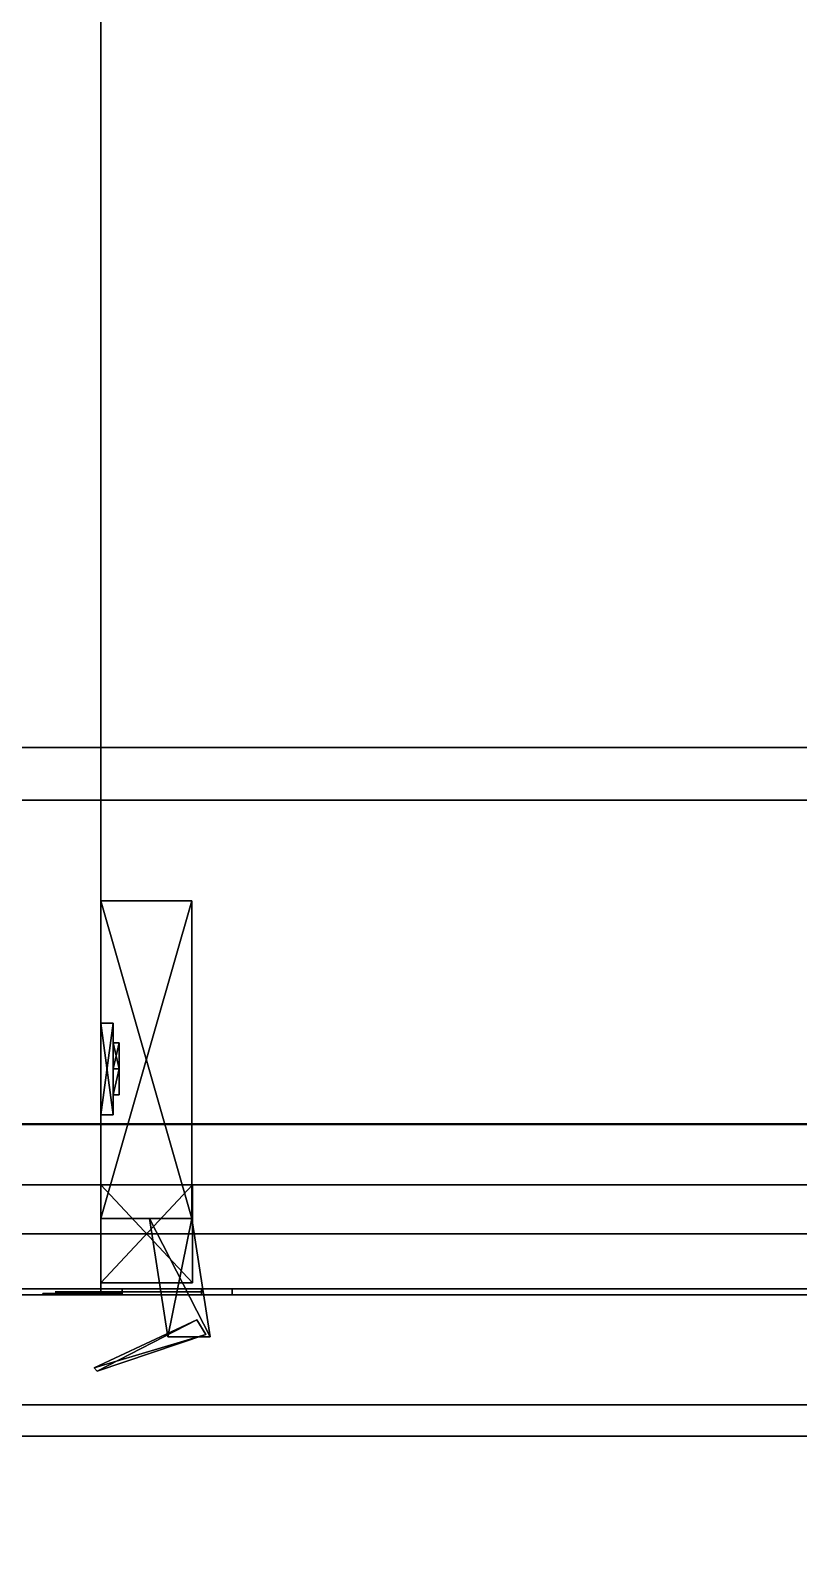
# Model space of a CAD drawing. Extents: x 0 to 5228, y -2725 to 0.
# Drawn here: x 3045 to 3170.7, y -773.6 to -523 of the extents above; entities that cross this region are included whole.
import ezdxf

# ---------------------------------------------------------------- set-up
doc = ezdxf.new("R2010")
doc.units = 0
for name, color, linetype in [('LAYER0', 7, 'CONTINUOUS'), ('LAYER1', 7, 'CONTINUOUS'), ('LAYER303', 7, 'CONTINUOUS'), ('LAYER304', 7, 'CONTINUOUS'), ('LAYER306', 7, 'CONTINUOUS'), ('LAYER316', 28, 'CONTINUOUS'), ('LAYER317', 253, 'CONTINUOUS'), ('LAYER318', 28, 'CONTINUOUS'), ('LAYER319', 253, 'CONTINUOUS'), ('LAYER320', 251, 'CONTINUOUS'), ('LAYER555', 7, 'CONTINUOUS'), ('LAYER574', 7, 'CONTINUOUS'), ('LAYER575', 251, 'CONTINUOUS'), ('LAYER582', 7, 'CONTINUOUS'), ('LAYER585', 253, 'CONTINUOUS'), ('LAYER587', 7, 'CONTINUOUS'), ('LAYER609', 251, 'CONTINUOUS'), ('LAYER610', 7, 'CONTINUOUS'), ('LAYER640', 7, 'CONTINUOUS'), ('LAYER641', 7, 'CONTINUOUS'), ('LAYER753', 251, 'CONTINUOUS'), ('LAYER755', 251, 'CONTINUOUS')]:
    doc.layers.add(name, color=color, linetype=linetype)

msp = doc.modelspace()

# ---------------------------------------------------------------- linework, layer by layer
at = {"layer": 'LAYER0', "invisible_edges": 1}
for points in [[(5227.5, 0), (0, -2725.14), (0, 0), (5227.5, 0)], [(5227.5, -2725.14, 5), (0, 0, 5), (0, -2725.14, 5), (5227.5, -2725.14, 5)], [(0, 0, 5), (5227.5, -2725.14, 5), (5227.5, 0, 5), (0, 0, 5)], [(0, -2725.14), (5227.5, 0), (5227.5, -2725.14), (0, -2725.14)]]:
    msp.add_3dface(points, dxfattribs=at)
at = {"layer": 'LAYER303', "invisible_edges": 1}
for points in [[(3056.5, -150, 2474), (3704.5, -730, 2474), (3704.5, -150, 2474), (3056.5, -150, 2474)], [(3704.5, -730, 2474), (3056.5, -150, 2474), (3056.5, -730, 2474), (3704.5, -730, 2474)], [(3056.5, -150, 2474), (3056.5, -730, 2456), (3056.5, -730, 2474), (3056.5, -150, 2474)], [(3056.5, -730, 2456), (3056.5, -150, 2474), (3056.5, -150, 2456), (3056.5, -730, 2456)], [(3056.5, -730, 2456), (3704.5, -150, 2456), (3704.5, -730, 2456), (3056.5, -730, 2456)], [(3704.5, -150, 2456), (3056.5, -730, 2456), (3056.5, -150, 2456), (3704.5, -150, 2456)], [(3056.5, -730, 2456), (3704.5, -730, 2474), (3056.5, -730, 2474), (3056.5, -730, 2456)], [(3704.5, -730, 2474), (3056.5, -730, 2456), (3704.5, -730, 2456), (3704.5, -730, 2474)]]:
    msp.add_3dface(points, dxfattribs=at)
at = {"layer": 'LAYER304', "invisible_edges": 1}
for points in [[(3704.5, -150, 1994), (3056.5, -730, 1994), (3056.5, -150, 1994), (3704.5, -150, 1994)], [(3056.5, -730, 1994), (3704.5, -150, 1994), (3704.5, -730, 1994), (3056.5, -730, 1994)], [(3056.5, -150, 2012), (3056.5, -730, 1994), (3056.5, -730, 2012), (3056.5, -150, 2012)], [(3056.5, -730, 1994), (3056.5, -150, 2012), (3056.5, -150, 1994), (3056.5, -730, 1994)], [(3704.5, -730, 2012), (3056.5, -150, 2012), (3056.5, -730, 2012), (3704.5, -730, 2012)], [(3056.5, -150, 2012), (3704.5, -730, 2012), (3704.5, -150, 2012), (3056.5, -150, 2012)], [(3704.5, -730, 2012), (3056.5, -730, 1994), (3704.5, -730, 1994), (3704.5, -730, 2012)], [(3056.5, -730, 1994), (3704.5, -730, 2012), (3056.5, -730, 2012), (3056.5, -730, 1994)]]:
    msp.add_3dface(points, dxfattribs=at)
at = {"layer": 'LAYER306', "invisible_edges": 1}
for points in [[(3038.5, -150, 1993), (3056.5, -730, 1993), (3038.5, -730, 1993), (3038.5, -150, 1993)], [(3056.5, -730, 1993), (3038.5, -150, 1993), (3056.5, -150, 1993), (3056.5, -730, 1993)], [(3056.5, -150, 2475), (3038.5, -730, 2475), (3056.5, -730, 2475), (3056.5, -150, 2475)], [(3038.5, -730, 2475), (3056.5, -150, 2475), (3038.5, -150, 2475), (3038.5, -730, 2475)], [(3056.5, -150, 2475), (3056.5, -730, 1993), (3056.5, -150, 1993), (3056.5, -150, 2475)], [(3056.5, -730, 1993), (3056.5, -150, 2475), (3056.5, -730, 2475), (3056.5, -730, 1993)], [(3038.5, -730, 2475), (3056.5, -730, 1993), (3056.5, -730, 2475), (3038.5, -730, 2475)], [(3056.5, -730, 1993), (3038.5, -730, 2475), (3038.5, -730, 1993), (3056.5, -730, 1993)]]:
    msp.add_3dface(points, dxfattribs=at)
at = {"layer": 'LAYER316'}
for points in [[(3078, -729, 2075), (3060, -729, 2075), (3060, -729, 2075), (3078, -729, 2075)], [(3078, -729, 2117), (3060, -729, 2117), (3060, -729, 2117), (3078, -729, 2117)], [(3073, -729, 2087), (3073, -730, 2087), (3060, -730, 2087), (3060, -729, 2087)], [(3060, -729, 2087), (3060, -730, 2087), (3060, -730, 2075), (3060, -729, 2075)], [(3060, -729, 2075), (3060, -730, 2075), (3078, -730, 2075), (3078, -729, 2075)], [(3073, -729, 2105), (3073, -730, 2105), (3060, -730, 2105), (3060, -729, 2105)], [(3060, -729, 2105), (3060, -730, 2105), (3060, -730, 2117), (3060, -729, 2117)], [(3060, -729, 2117), (3060, -730, 2117), (3078, -730, 2117), (3078, -729, 2117)], [(3073, -729, 2087), (3073, -730, 2087), (3073, -730, 2105), (3073, -729, 2105)], [(3078, -729, 2117), (3078, -730, 2117), (3078, -729, 2117)], [(3078, -730, 2075), (3078, -730, 2117), (3078, -729, 2117), (3078, -729, 2075)], [(3060, -730, 2087), (3060, -730, 2075), (3060, -730, 2087)], [(3060, -730, 2105), (3060, -730, 2117), (3060, -730, 2105)], [(3078, -730, 2075), (3060, -730, 2075), (3060, -730, 2117), (3078, -730, 2117)], [(3073, -730, 2087), (3073, -730, 2105), (3073, -730, 2087)]]:
    msp.add_3dface(points, dxfattribs=at)
for points, invisible_edges in [([(3078, -729, 2075), (3073, -729, 2087), (3060, -729, 2087), (3060, -729, 2075)], 1), ([(3078, -729, 2117), (3073, -729, 2105), (3060, -729, 2105), (3060, -729, 2117)], 1), ([(3078, -729, 2117), (3078, -729, 2075), (3073, -729, 2087), (3073, -729, 2105)], 10), ([(3047.99, -729.75, 2091.025), (3047, -729.75, 2096), (3049, -729.75, 2096), (3049, -729.75, 2090.5)], 10), ([(3047, -729.75, 2096), (3047.99, -729.75, 2100.975), (3049, -729.75, 2101.5), (3049, -729.75, 2096)], 10), ([(3050.808, -729.75, 2086.808), (3047.99, -729.75, 2091.025), (3049, -729.75, 2090.5), (3052.5, -729.75, 2090.5)], 10), ([(3047.99, -729.75, 2100.975), (3050.808, -729.75, 2105.192), (3052.5, -729.75, 2101.5), (3049, -729.75, 2101.5)], 10), ([(3049, -729.5, 2101.5), (3049, -729.5, 2090.5), (3056, -729.5, 2090.5), (3055.791, -729.5, 2101.317)], 4), ([(3055.025, -729.75, 2083.99), (3050.808, -729.75, 2086.808), (3052.5, -729.75, 2090.5), (3056, -729.75, 2090.5)], 10), ([(3050.808, -729.75, 2105.192), (3055.025, -729.75, 2108.01), (3056, -729.75, 2101.5), (3052.5, -729.75, 2101.5)], 10), ([(3060, -729.75, 2083), (3055.025, -729.75, 2083.99), (3056, -729.75, 2090.5), (3060, -729.75, 2087)], 2), ([(3055.025, -729.75, 2108.01), (3060, -729.75, 2109), (3060, -729.75, 2105), (3056, -729.75, 2101.5)], 8), ([(3055.791, -729.5, 2101.317), (3056, -729.5, 2090.5), (3060, -729.5, 2087), (3060, -729.5, 2105)], 5), ([(3060, -729.5, 2105), (3060, -729.5, 2087), (3073, -729.5, 2087), (3073, -729.5, 2105)], 1)]:
    msp.add_3dface(points, dxfattribs=dict(at, invisible_edges=invisible_edges))
at = {"layer": 'LAYER317'}
for points in [[(3056.5, -665.5, 2089.217), (3071.421, -717.5, 2089.217), (3056.5, -717.5, 2089.217), (3056.5, -665.5, 2089.217)], [(3071.421, -665.5, 2089.217), (3071.421, -717.5, 2089.217), (3056.5, -665.5, 2089.217), (3071.421, -665.5, 2089.217)], [(3056.5, -665.5, 2102.783), (3071.421, -665.5, 2089.217), (3056.5, -665.5, 2089.217), (3056.5, -665.5, 2102.783)], [(3071.421, -665.5, 2102.783), (3071.421, -665.5, 2089.217), (3056.5, -665.5, 2102.783), (3071.421, -665.5, 2102.783)], [(3056.5, -717.5, 2102.783), (3071.421, -665.5, 2102.783), (3056.5, -665.5, 2102.783), (3056.5, -717.5, 2102.783)], [(3071.421, -717.5, 2102.783), (3071.421, -665.5, 2102.783), (3056.5, -717.5, 2102.783), (3071.421, -717.5, 2102.783)], [(3071.421, -665.5, 2089.217), (3071.421, -717.5, 2102.783), (3071.421, -717.5, 2089.217), (3071.421, -665.5, 2089.217)], [(3071.421, -665.5, 2102.783), (3071.421, -717.5, 2102.783), (3071.421, -665.5, 2089.217), (3071.421, -665.5, 2102.783)], [(3056.5, -685.5, 2122), (3056.5, -700.5, 2122), (3058.49, -700.5, 2122), (3056.5, -685.5, 2122)], [(3058.49, -685.5, 2122), (3056.5, -685.5, 2122), (3058.49, -700.5, 2122), (3058.49, -685.5, 2122)], [(3056.5, -685.5, 2070), (3056.5, -685.5, 2122), (3058.49, -685.5, 2122), (3056.5, -685.5, 2070)], [(3058.49, -685.5, 2070), (3056.5, -685.5, 2070), (3058.49, -685.5, 2122), (3058.49, -685.5, 2070)], [(3056.5, -700.5, 2070), (3056.5, -685.5, 2070), (3058.49, -685.5, 2070), (3056.5, -700.5, 2070)], [(3058.49, -700.5, 2070), (3056.5, -700.5, 2070), (3058.49, -685.5, 2070), (3058.49, -700.5, 2070)], [(3058.49, -685.5, 2122), (3058.49, -700.5, 2122), (3058.49, -700.5, 2070), (3058.49, -685.5, 2122)], [(3058.49, -685.5, 2070), (3058.49, -685.5, 2122), (3058.49, -700.5, 2070), (3058.49, -685.5, 2070)], [(3058.49, -693, 2109.291), (3059.484, -688.7573, 2114.087), (3059.484, -693, 2109.291), (3058.49, -693, 2109.291)], [(3058.49, -688.7573, 2114.087), (3059.484, -688.7573, 2114.087), (3058.49, -693, 2109.291), (3058.49, -688.7573, 2114.087)], [(3058.49, -688.7573, 2114.087), (3059.484, -693, 2118.883), (3059.484, -688.7573, 2114.087), (3058.49, -688.7573, 2114.087)], [(3058.49, -693, 2118.883), (3059.484, -693, 2118.883), (3058.49, -688.7573, 2114.087), (3058.49, -693, 2118.883)], [(3058.49, -693, 2109.291), (3058.49, -688.7573, 2114.087), (3058.49, -693, 2118.883), (3058.49, -693, 2109.291)], [(3058.49, -693, 2073.117), (3059.484, -688.7573, 2077.913), (3059.484, -693, 2073.117), (3058.49, -693, 2073.117)], [(3058.49, -688.7573, 2077.913), (3059.484, -688.7573, 2077.913), (3058.49, -693, 2073.117), (3058.49, -688.7573, 2077.913)], [(3058.49, -688.7573, 2077.913), (3059.484, -693, 2082.709), (3059.484, -688.7573, 2077.913), (3058.49, -688.7573, 2077.913)], [(3058.49, -693, 2082.709), (3059.484, -693, 2082.709), (3058.49, -688.7573, 2077.913), (3058.49, -693, 2082.709)], [(3058.49, -693, 2073.117), (3058.49, -688.7573, 2077.913), (3058.49, -693, 2082.709), (3058.49, -693, 2073.117)], [(3059.484, -697.2427, 2114.087), (3059.484, -688.7573, 2114.087), (3059.484, -693, 2118.883), (3059.484, -697.2427, 2114.087)], [(3059.484, -693, 2109.291), (3059.484, -688.7573, 2114.087), (3059.484, -697.2427, 2114.087), (3059.484, -693, 2109.291)], [(3059.484, -697.2427, 2077.913), (3059.484, -688.7573, 2077.913), (3059.484, -693, 2082.709), (3059.484, -697.2427, 2077.913)], [(3059.484, -693, 2073.117), (3059.484, -688.7573, 2077.913), (3059.484, -697.2427, 2077.913), (3059.484, -693, 2073.117)], [(3058.49, -697.2427, 2114.087), (3059.484, -693, 2109.291), (3059.484, -697.2427, 2114.087), (3058.49, -697.2427, 2114.087)], [(3058.49, -693, 2109.291), (3059.484, -693, 2109.291), (3058.49, -697.2427, 2114.087), (3058.49, -693, 2109.291)], [(3058.49, -697.2427, 2114.087), (3058.49, -693, 2109.291), (3058.49, -693, 2118.883), (3058.49, -697.2427, 2114.087)], [(3058.49, -697.2427, 2114.087), (3059.484, -693, 2118.883), (3058.49, -693, 2118.883), (3058.49, -697.2427, 2114.087)], [(3059.484, -697.2427, 2114.087), (3059.484, -693, 2118.883), (3058.49, -697.2427, 2114.087), (3059.484, -697.2427, 2114.087)], [(3058.49, -697.2427, 2077.913), (3059.484, -693, 2073.117), (3059.484, -697.2427, 2077.913), (3058.49, -697.2427, 2077.913)], [(3058.49, -693, 2073.117), (3059.484, -693, 2073.117), (3058.49, -697.2427, 2077.913), (3058.49, -693, 2073.117)], [(3058.49, -697.2427, 2077.913), (3058.49, -693, 2073.117), (3058.49, -693, 2082.709), (3058.49, -697.2427, 2077.913)], [(3058.49, -697.2427, 2077.913), (3059.484, -693, 2082.709), (3058.49, -693, 2082.709), (3058.49, -697.2427, 2077.913)], [(3059.484, -697.2427, 2077.913), (3059.484, -693, 2082.709), (3058.49, -697.2427, 2077.913), (3059.484, -697.2427, 2077.913)], [(3058.49, -700.5, 2122), (3056.5, -700.5, 2122), (3056.5, -700.5, 2070), (3058.49, -700.5, 2122)], [(3058.49, -700.5, 2070), (3058.49, -700.5, 2122), (3056.5, -700.5, 2070), (3058.49, -700.5, 2070)], [(3064.458, -717.5, 2089.217), (3074.406, -736.8652, 2089.217), (3067.442, -736.8652, 2089.217), (3064.458, -717.5, 2089.217)], [(3071.421, -717.5, 2089.217), (3074.406, -736.8652, 2089.217), (3064.458, -717.5, 2089.217), (3071.421, -717.5, 2089.217)], [(3067.442, -736.8652, 2102.783), (3071.421, -717.5, 2102.783), (3064.458, -717.5, 2102.783), (3067.442, -736.8652, 2102.783)], [(3074.406, -736.8652, 2102.783), (3071.421, -717.5, 2102.783), (3067.442, -736.8652, 2102.783), (3074.406, -736.8652, 2102.783)], [(3071.421, -717.5, 2089.217), (3074.406, -736.8652, 2102.783), (3074.406, -736.8652, 2089.217), (3071.421, -717.5, 2089.217)], [(3071.421, -717.5, 2102.783), (3074.406, -736.8652, 2102.783), (3071.421, -717.5, 2089.217), (3071.421, -717.5, 2102.783)], [(3072.192, -734.0752, 2090.348), (3055.909, -742.5, 2090.348), (3055.418, -741.9229, 2090.348), (3072.192, -734.0752, 2090.348)], [(3055.418, -741.9229, 2101.652), (3073.682, -736.4556, 2101.652), (3072.192, -734.0752, 2101.652), (3055.418, -741.9229, 2101.652)], [(3073.682, -736.4556, 2090.348), (3055.909, -742.5, 2090.348), (3072.192, -734.0752, 2090.348), (3073.682, -736.4556, 2090.348)], [(3055.909, -742.5, 2101.652), (3073.682, -736.4556, 2101.652), (3055.418, -741.9229, 2101.652), (3055.909, -742.5, 2101.652)], [(3073.682, -736.4556, 2090.348), (3055.909, -742.5, 2101.652), (3055.909, -742.5, 2090.348), (3073.682, -736.4556, 2090.348)], [(3073.682, -736.4556, 2101.652), (3055.909, -742.5, 2101.652), (3073.682, -736.4556, 2090.348), (3073.682, -736.4556, 2101.652)]]:
    msp.add_3dface(points, dxfattribs=at)
at = {"layer": 'LAYER318'}
for points in [[(3078, -729, 2351), (3060, -729, 2351), (3060, -729, 2351), (3078, -729, 2351)], [(3078, -729, 2393), (3060, -729, 2393), (3060, -729, 2393), (3078, -729, 2393)], [(3073, -729, 2363), (3073, -730, 2363), (3060, -730, 2363), (3060, -729, 2363)], [(3060, -729, 2363), (3060, -730, 2363), (3060, -730, 2351), (3060, -729, 2351)], [(3060, -729, 2351), (3060, -730, 2351), (3078, -730, 2351), (3078, -729, 2351)], [(3073, -729, 2381), (3073, -730, 2381), (3060, -730, 2381), (3060, -729, 2381)], [(3060, -729, 2381), (3060, -730, 2381), (3060, -730, 2393), (3060, -729, 2393)], [(3060, -729, 2393), (3060, -730, 2393), (3078, -730, 2393), (3078, -729, 2393)], [(3073, -729, 2363), (3073, -730, 2363), (3073, -730, 2381), (3073, -729, 2381)], [(3078, -729, 2393), (3078, -730, 2393), (3078, -729, 2393)], [(3078, -730, 2351), (3078, -730, 2393), (3078, -729, 2393), (3078, -729, 2351)], [(3060, -730, 2363), (3060, -730, 2351), (3060, -730, 2363)], [(3060, -730, 2381), (3060, -730, 2393), (3060, -730, 2381)], [(3078, -730, 2351), (3060, -730, 2351), (3060, -730, 2393), (3078, -730, 2393)], [(3073, -730, 2363), (3073, -730, 2381), (3073, -730, 2363)]]:
    msp.add_3dface(points, dxfattribs=at)
for points, invisible_edges in [([(3078, -729, 2351), (3073, -729, 2363), (3060, -729, 2363), (3060, -729, 2351)], 1), ([(3078, -729, 2393), (3073, -729, 2381), (3060, -729, 2381), (3060, -729, 2393)], 1), ([(3078, -729, 2393), (3078, -729, 2351), (3073, -729, 2363), (3073, -729, 2381)], 10), ([(3047.99, -729.75, 2367.025), (3047, -729.75, 2372), (3049, -729.75, 2372), (3049, -729.75, 2366.5)], 10), ([(3047, -729.75, 2372), (3047.99, -729.75, 2376.975), (3049, -729.75, 2377.5), (3049, -729.75, 2372)], 10), ([(3050.808, -729.75, 2362.808), (3047.99, -729.75, 2367.025), (3049, -729.75, 2366.5), (3052.5, -729.75, 2366.5)], 10), ([(3047.99, -729.75, 2376.975), (3050.808, -729.75, 2381.192), (3052.5, -729.75, 2377.5), (3049, -729.75, 2377.5)], 10), ([(3049, -729.5, 2377.5), (3049, -729.5, 2366.5), (3056, -729.5, 2366.5), (3055.791, -729.5, 2377.317)], 4), ([(3055.025, -729.75, 2359.99), (3050.808, -729.75, 2362.808), (3052.5, -729.75, 2366.5), (3056, -729.75, 2366.5)], 10), ([(3050.808, -729.75, 2381.192), (3055.025, -729.75, 2384.01), (3056, -729.75, 2377.5), (3052.5, -729.75, 2377.5)], 10), ([(3060, -729.75, 2359), (3055.025, -729.75, 2359.99), (3056, -729.75, 2366.5), (3060, -729.75, 2363)], 2), ([(3055.025, -729.75, 2384.01), (3060, -729.75, 2385), (3060, -729.75, 2381), (3056, -729.75, 2377.5)], 8), ([(3055.791, -729.5, 2377.317), (3056, -729.5, 2366.5), (3060, -729.5, 2363), (3060, -729.5, 2381)], 5), ([(3060, -729.5, 2381), (3060, -729.5, 2363), (3073, -729.5, 2363), (3073, -729.5, 2381)], 1)]:
    msp.add_3dface(points, dxfattribs=dict(at, invisible_edges=invisible_edges))
at = {"layer": 'LAYER319'}
for points in [[(3056.5, -665.5, 2365.217), (3071.421, -717.5, 2365.217), (3056.5, -717.5, 2365.217), (3056.5, -665.5, 2365.217)], [(3071.421, -665.5, 2365.217), (3071.421, -717.5, 2365.217), (3056.5, -665.5, 2365.217), (3071.421, -665.5, 2365.217)], [(3056.5, -665.5, 2378.783), (3071.421, -665.5, 2365.217), (3056.5, -665.5, 2365.217), (3056.5, -665.5, 2378.783)], [(3071.421, -665.5, 2378.783), (3071.421, -665.5, 2365.217), (3056.5, -665.5, 2378.783), (3071.421, -665.5, 2378.783)], [(3056.5, -717.5, 2378.783), (3071.421, -665.5, 2378.783), (3056.5, -665.5, 2378.783), (3056.5, -717.5, 2378.783)], [(3071.421, -717.5, 2378.783), (3071.421, -665.5, 2378.783), (3056.5, -717.5, 2378.783), (3071.421, -717.5, 2378.783)], [(3071.421, -665.5, 2365.217), (3071.421, -717.5, 2378.783), (3071.421, -717.5, 2365.217), (3071.421, -665.5, 2365.217)], [(3071.421, -665.5, 2378.783), (3071.421, -717.5, 2378.783), (3071.421, -665.5, 2365.217), (3071.421, -665.5, 2378.783)], [(3056.5, -685.5, 2398), (3056.5, -700.5, 2398), (3058.49, -700.5, 2398), (3056.5, -685.5, 2398)], [(3058.49, -685.5, 2398), (3056.5, -685.5, 2398), (3058.49, -700.5, 2398), (3058.49, -685.5, 2398)], [(3056.5, -685.5, 2346), (3056.5, -685.5, 2398), (3058.49, -685.5, 2398), (3056.5, -685.5, 2346)], [(3058.49, -685.5, 2346), (3056.5, -685.5, 2346), (3058.49, -685.5, 2398), (3058.49, -685.5, 2346)], [(3056.5, -700.5, 2346), (3056.5, -685.5, 2346), (3058.49, -685.5, 2346), (3056.5, -700.5, 2346)], [(3058.49, -700.5, 2346), (3056.5, -700.5, 2346), (3058.49, -685.5, 2346), (3058.49, -700.5, 2346)], [(3058.49, -685.5, 2398), (3058.49, -700.5, 2398), (3058.49, -700.5, 2346), (3058.49, -685.5, 2398)], [(3058.49, -685.5, 2346), (3058.49, -685.5, 2398), (3058.49, -700.5, 2346), (3058.49, -685.5, 2346)], [(3058.49, -693, 2385.291), (3059.484, -688.7573, 2390.087), (3059.484, -693, 2385.291), (3058.49, -693, 2385.291)], [(3058.49, -688.7573, 2390.087), (3059.484, -688.7573, 2390.087), (3058.49, -693, 2385.291), (3058.49, -688.7573, 2390.087)], [(3058.49, -688.7573, 2390.087), (3059.484, -693, 2394.883), (3059.484, -688.7573, 2390.087), (3058.49, -688.7573, 2390.087)], [(3058.49, -693, 2394.883), (3059.484, -693, 2394.883), (3058.49, -688.7573, 2390.087), (3058.49, -693, 2394.883)], [(3058.49, -693, 2385.291), (3058.49, -688.7573, 2390.087), (3058.49, -693, 2394.883), (3058.49, -693, 2385.291)], [(3058.49, -693, 2349.117), (3059.484, -688.7573, 2353.913), (3059.484, -693, 2349.117), (3058.49, -693, 2349.117)], [(3058.49, -688.7573, 2353.913), (3059.484, -688.7573, 2353.913), (3058.49, -693, 2349.117), (3058.49, -688.7573, 2353.913)], [(3058.49, -688.7573, 2353.913), (3059.484, -693, 2358.709), (3059.484, -688.7573, 2353.913), (3058.49, -688.7573, 2353.913)], [(3058.49, -693, 2358.709), (3059.484, -693, 2358.709), (3058.49, -688.7573, 2353.913), (3058.49, -693, 2358.709)], [(3058.49, -693, 2349.117), (3058.49, -688.7573, 2353.913), (3058.49, -693, 2358.709), (3058.49, -693, 2349.117)], [(3059.484, -697.2427, 2390.087), (3059.484, -688.7573, 2390.087), (3059.484, -693, 2394.883), (3059.484, -697.2427, 2390.087)], [(3059.484, -693, 2385.291), (3059.484, -688.7573, 2390.087), (3059.484, -697.2427, 2390.087), (3059.484, -693, 2385.291)], [(3059.484, -697.2427, 2353.913), (3059.484, -688.7573, 2353.913), (3059.484, -693, 2358.709), (3059.484, -697.2427, 2353.913)], [(3059.484, -693, 2349.117), (3059.484, -688.7573, 2353.913), (3059.484, -697.2427, 2353.913), (3059.484, -693, 2349.117)], [(3058.49, -697.2427, 2390.087), (3059.484, -693, 2385.291), (3059.484, -697.2427, 2390.087), (3058.49, -697.2427, 2390.087)], [(3058.49, -693, 2385.291), (3059.484, -693, 2385.291), (3058.49, -697.2427, 2390.087), (3058.49, -693, 2385.291)], [(3058.49, -697.2427, 2390.087), (3058.49, -693, 2385.291), (3058.49, -693, 2394.883), (3058.49, -697.2427, 2390.087)], [(3058.49, -697.2427, 2390.087), (3059.484, -693, 2394.883), (3058.49, -693, 2394.883), (3058.49, -697.2427, 2390.087)], [(3059.484, -697.2427, 2390.087), (3059.484, -693, 2394.883), (3058.49, -697.2427, 2390.087), (3059.484, -697.2427, 2390.087)], [(3058.49, -697.2427, 2353.913), (3059.484, -693, 2349.117), (3059.484, -697.2427, 2353.913), (3058.49, -697.2427, 2353.913)], [(3058.49, -693, 2349.117), (3059.484, -693, 2349.117), (3058.49, -697.2427, 2353.913), (3058.49, -693, 2349.117)], [(3058.49, -697.2427, 2353.913), (3058.49, -693, 2349.117), (3058.49, -693, 2358.709), (3058.49, -697.2427, 2353.913)], [(3058.49, -697.2427, 2353.913), (3059.484, -693, 2358.709), (3058.49, -693, 2358.709), (3058.49, -697.2427, 2353.913)], [(3059.484, -697.2427, 2353.913), (3059.484, -693, 2358.709), (3058.49, -697.2427, 2353.913), (3059.484, -697.2427, 2353.913)], [(3058.49, -700.5, 2398), (3056.5, -700.5, 2398), (3056.5, -700.5, 2346), (3058.49, -700.5, 2398)], [(3058.49, -700.5, 2346), (3058.49, -700.5, 2398), (3056.5, -700.5, 2346), (3058.49, -700.5, 2346)], [(3064.458, -717.5, 2365.217), (3074.406, -736.8652, 2365.217), (3067.442, -736.8652, 2365.217), (3064.458, -717.5, 2365.217)], [(3071.421, -717.5, 2365.217), (3074.406, -736.8652, 2365.217), (3064.458, -717.5, 2365.217), (3071.421, -717.5, 2365.217)], [(3067.442, -736.8652, 2378.783), (3071.421, -717.5, 2378.783), (3064.458, -717.5, 2378.783), (3067.442, -736.8652, 2378.783)], [(3074.406, -736.8652, 2378.783), (3071.421, -717.5, 2378.783), (3067.442, -736.8652, 2378.783), (3074.406, -736.8652, 2378.783)], [(3071.421, -717.5, 2365.217), (3074.406, -736.8652, 2378.783), (3074.406, -736.8652, 2365.217), (3071.421, -717.5, 2365.217)], [(3071.421, -717.5, 2378.783), (3074.406, -736.8652, 2378.783), (3071.421, -717.5, 2365.217), (3071.421, -717.5, 2378.783)], [(3072.192, -734.0752, 2366.348), (3055.909, -742.5, 2366.348), (3055.418, -741.9229, 2366.348), (3072.192, -734.0752, 2366.348)], [(3055.418, -741.9229, 2377.652), (3073.682, -736.4556, 2377.652), (3072.192, -734.0752, 2377.652), (3055.418, -741.9229, 2377.652)], [(3073.682, -736.4556, 2366.348), (3055.909, -742.5, 2366.348), (3072.192, -734.0752, 2366.348), (3073.682, -736.4556, 2366.348)], [(3055.909, -742.5, 2377.652), (3073.682, -736.4556, 2377.652), (3055.418, -741.9229, 2377.652), (3055.909, -742.5, 2377.652)], [(3073.682, -736.4556, 2366.348), (3055.909, -742.5, 2377.652), (3055.909, -742.5, 2366.348), (3073.682, -736.4556, 2366.348)], [(3073.682, -736.4556, 2377.652), (3055.909, -742.5, 2377.652), (3073.682, -736.4556, 2366.348), (3073.682, -736.4556, 2377.652)]]:
    msp.add_3dface(points, dxfattribs=at)
at = {"layer": 'LAYER320', "invisible_edges": 1}
for points in [[(3379, -730, 1968), (3040.5, -730, 2472), (3379, -730, 2472), (3379, -730, 1968)], [(3040.5, -730, 2472), (3379, -730, 1968), (3040.5, -730, 1968), (3040.5, -730, 2472)], [(3379, -730, 1968), (3040.5, -748, 1968), (3040.5, -730, 1968), (3379, -730, 1968)], [(3040.5, -748, 1968), (3379, -730, 1968), (3379, -748, 1968), (3040.5, -748, 1968)], [(3379, -748, 2472), (3040.5, -730, 2472), (3040.5, -748, 2472), (3379, -748, 2472)], [(3040.5, -730, 2472), (3379, -748, 2472), (3379, -730, 2472), (3040.5, -730, 2472)], [(3040.5, -748, 1968), (3379, -748, 2472), (3040.5, -748, 2472), (3040.5, -748, 1968)], [(3379, -748, 2472), (3040.5, -748, 1968), (3379, -748, 1968), (3379, -748, 2472)]]:
    msp.add_3dface(points, dxfattribs=at)
at = {"layer": 'LAYER555', "invisible_edges": 1}
for points in [[(2689.5, -174.6001, 538.5), (3353.5, -730, 538.5), (3353.5, -174.6001, 538.5), (2689.5, -174.6001, 538.5)], [(3353.5, -730, 538.5), (2689.5, -174.6001, 538.5), (2689.5, -730, 538.5), (3353.5, -730, 538.5)], [(2689.5, -730, 520.5), (3353.5, -174.6001, 520.5), (3353.5, -730, 520.5), (2689.5, -730, 520.5)], [(3353.5, -174.6001, 520.5), (2689.5, -730, 520.5), (2689.5, -174.6001, 520.5), (3353.5, -174.6001, 520.5)], [(2689.5, -730, 520.5), (3353.5, -730, 538.5), (2689.5, -730, 538.5), (2689.5, -730, 520.5)], [(3353.5, -730, 538.5), (2689.5, -730, 520.5), (3353.5, -730, 520.5), (3353.5, -730, 538.5)]]:
    msp.add_3dface(points, dxfattribs=at)
at = {"layer": 'LAYER574', "invisible_edges": 1}
for points in [[(3353.5, -150, 156), (2689.5, -730, 156), (2689.5, -150, 156), (3353.5, -150, 156)], [(2689.5, -730, 156), (3353.5, -150, 156), (3353.5, -730, 156), (2689.5, -730, 156)], [(3353.5, -730, 174), (2689.5, -150, 174), (2689.5, -730, 174), (3353.5, -730, 174)], [(2689.5, -150, 174), (3353.5, -730, 174), (3353.5, -150, 174), (2689.5, -150, 174)], [(3353.5, -730, 174), (2689.5, -730, 156), (3353.5, -730, 156), (3353.5, -730, 174)], [(2689.5, -730, 156), (3353.5, -730, 174), (2689.5, -730, 174), (2689.5, -730, 156)]]:
    msp.add_3dface(points, dxfattribs=at)
at = {"layer": 'LAYER575', "invisible_edges": 1}
for points in [[(2673.5, -730, 882), (3369.5, -730, 530), (2673.5, -730, 530), (2673.5, -730, 882)], [(3369.5, -730, 530), (2673.5, -730, 882), (3369.5, -730, 882), (3369.5, -730, 530)], [(2673.5, -748, 530), (3369.5, -730, 530), (3369.5, -748, 530), (2673.5, -748, 530)], [(3369.5, -730, 530), (2673.5, -748, 530), (2673.5, -730, 530), (3369.5, -730, 530)], [(2673.5, -730, 882), (3369.5, -748, 882), (3369.5, -730, 882), (2673.5, -730, 882)], [(3369.5, -748, 882), (2673.5, -730, 882), (2673.5, -748, 882), (3369.5, -748, 882)], [(3369.5, -748, 882), (2673.5, -748, 530), (3369.5, -748, 530), (3369.5, -748, 882)], [(2673.5, -748, 530), (3369.5, -748, 882), (2673.5, -748, 882), (2673.5, -748, 530)]]:
    msp.add_3dface(points, dxfattribs=at)
at = {"layer": 'LAYER582', "invisible_edges": 1}
for points in [[(2713.5, -712, 208), (3329.5, -730, 208), (2713.5, -730, 208), (2713.5, -712, 208)], [(3329.5, -730, 208), (2713.5, -712, 208), (3329.5, -712, 208), (3329.5, -730, 208)], [(3329.5, -712, 501), (2713.5, -730, 501), (3329.5, -730, 501), (3329.5, -712, 501)], [(2713.5, -730, 501), (3329.5, -712, 501), (2713.5, -712, 501), (2713.5, -730, 501)], [(2713.5, -712, 208), (3329.5, -712, 501), (3329.5, -712, 208), (2713.5, -712, 208)], [(3329.5, -712, 501), (2713.5, -712, 208), (2713.5, -712, 501), (3329.5, -712, 501)], [(2713.5, -730, 501), (3329.5, -730, 208), (3329.5, -730, 501), (2713.5, -730, 501)], [(3329.5, -730, 208), (2713.5, -730, 501), (2713.5, -730, 208), (3329.5, -730, 208)]]:
    msp.add_3dface(points, dxfattribs=at)
at = {"layer": 'LAYER585'}
for points in [[(3071.5, -728, 339.5), (3056.5, -728, 339.5), (3071.5, -712, 339.5), (3071.5, -728, 339.5)], [(3071.5, -712, 339.5), (3056.5, -728, 339.5), (3056.5, -712, 339.5), (3071.5, -712, 339.5)], [(3071.5, -712, 339.5), (3056.5, -712, 339.5), (3071.5, -712, 354.5), (3071.5, -712, 339.5)], [(3071.5, -712, 354.5), (3056.5, -712, 339.5), (3056.5, -712, 354.5), (3071.5, -712, 354.5)], [(3071.5, -712, 354.5), (3056.5, -712, 354.5), (3071.5, -728, 354.5), (3071.5, -712, 354.5)], [(3071.5, -728, 354.5), (3056.5, -712, 354.5), (3056.5, -728, 354.5), (3071.5, -728, 354.5)], [(3056.5, -728, 339.5), (3056.5, -728, 354.5), (3056.5, -712, 339.5), (3056.5, -728, 339.5)], [(3056.5, -712, 339.5), (3056.5, -728, 354.5), (3056.5, -712, 354.5), (3056.5, -712, 339.5)], [(3071.5, -712, 339.5), (3071.5, -712, 354.5), (3071.5, -728, 339.5), (3071.5, -712, 339.5)], [(3071.5, -728, 339.5), (3071.5, -712, 354.5), (3071.5, -728, 354.5), (3071.5, -728, 339.5)], [(3071.5, -728, 339.5), (3071.5, -728, 354.5), (3056.5, -728, 339.5), (3071.5, -728, 339.5)], [(3056.5, -728, 339.5), (3071.5, -728, 354.5), (3056.5, -728, 354.5), (3056.5, -728, 339.5)]]:
    msp.add_3dface(points, dxfattribs=at)
at = {"layer": 'LAYER587', "invisible_edges": 1}
for points in [[(3336.5, -230, 202), (2706.5, -730, 202), (2706.5, -230, 202), (3336.5, -230, 202)], [(2706.5, -730, 202), (3336.5, -230, 202), (3336.5, -730, 202), (2706.5, -730, 202)], [(3336.5, -730, 208), (2706.5, -230, 208), (2706.5, -730, 208), (3336.5, -730, 208)], [(2706.5, -230, 208), (3336.5, -730, 208), (3336.5, -230, 208), (2706.5, -230, 208)], [(3336.5, -730, 208), (2706.5, -730, 202), (3336.5, -730, 202), (3336.5, -730, 208)], [(2706.5, -730, 202), (3336.5, -730, 208), (2706.5, -730, 208), (2706.5, -730, 202)]]:
    msp.add_3dface(points, dxfattribs=at)
at = {"layer": 'LAYER609', "invisible_edges": 1}
for points in [[(2673.5, -730, 527), (3369.5, -730, 159), (2673.5, -730, 159), (2673.5, -730, 527)], [(3369.5, -730, 159), (2673.5, -730, 527), (3369.5, -730, 527), (3369.5, -730, 159)], [(2673.5, -748, 159), (3369.5, -730, 159), (3369.5, -748, 159), (2673.5, -748, 159)], [(3369.5, -730, 159), (2673.5, -748, 159), (2673.5, -730, 159), (3369.5, -730, 159)], [(2673.5, -730, 527), (3369.5, -748, 527), (3369.5, -730, 527), (2673.5, -730, 527)], [(3369.5, -748, 527), (2673.5, -730, 527), (2673.5, -748, 527), (3369.5, -748, 527)], [(3369.5, -748, 527), (2673.5, -748, 159), (3369.5, -748, 159), (3369.5, -748, 527)], [(2673.5, -748, 159), (3369.5, -748, 527), (2673.5, -748, 527), (2673.5, -748, 159)]]:
    msp.add_3dface(points, dxfattribs=at)
at = {"layer": 'LAYER610', "invisible_edges": 1}
for points in [[(3353.5, -649, 866.5), (2689.5, -729, 866.5), (2689.5, -649, 866.5), (3353.5, -649, 866.5)], [(2689.5, -729, 866.5), (3353.5, -649, 866.5), (3353.5, -729, 866.5), (2689.5, -729, 866.5)], [(2689.5, -649, 884.5), (3353.5, -649, 866.5), (2689.5, -649, 866.5), (2689.5, -649, 884.5)], [(3353.5, -649, 866.5), (2689.5, -649, 884.5), (3353.5, -649, 884.5), (3353.5, -649, 866.5)], [(3353.5, -729, 884.5), (2689.5, -649, 884.5), (2689.5, -729, 884.5), (3353.5, -729, 884.5)], [(2689.5, -649, 884.5), (3353.5, -729, 884.5), (3353.5, -649, 884.5), (2689.5, -649, 884.5)], [(3353.5, -729, 884.5), (2689.5, -729, 866.5), (3353.5, -729, 866.5), (3353.5, -729, 884.5)], [(2689.5, -729, 866.5), (3353.5, -729, 884.5), (2689.5, -729, 884.5), (2689.5, -729, 866.5)]]:
    msp.add_3dface(points, dxfattribs=at)
at = {"layer": 'LAYER640'}
for points, invisible_edges in [([(2354.5, -753.1201, 885), (2868.89, -640.3901, 885), (4409.5, -753.1201, 885), (2354.5, -753.1201, 885)], 3), ([(4409.5, -753.1201, 925), (3174.07, -640.3901, 925), (2354.5, -753.1201, 925), (4409.5, -753.1201, 925)], 3), ([(2868.89, -640.3901, 925), (2354.5, -753.1201, 925), (3174.07, -640.3901, 925), (2868.89, -640.3901, 925)], 3), ([(3174.07, -640.3901, 885), (4409.5, -753.1201, 885), (2868.89, -640.3901, 885), (3174.07, -640.3901, 885)], 3), ([(2354.5, -753.1201, 925), (4409.5, -753.1201, 885), (4409.5, -753.1201, 925), (2354.5, -753.1201, 925)], 1), ([(4409.5, -753.1201, 885), (2354.5, -753.1201, 925), (2354.5, -753.1201, 885), (4409.5, -753.1201, 885)], 1)]:
    msp.add_3dface(points, dxfattribs=dict(at, invisible_edges=invisible_edges))
at = {"layer": 'LAYER641', "invisible_edges": 1}
for points in [[(3353.5, -152.1201, 5), (2381.5, -702.1201, 5), (2381.5, -152.1201, 5), (3353.5, -152.1201, 5)], [(2381.5, -702.1201, 5), (3353.5, -152.1201, 5), (3353.5, -702.1201, 5), (2381.5, -702.1201, 5)], [(3353.5, -702.1201, 155), (2381.5, -152.1201, 155), (2381.5, -702.1201, 155), (3353.5, -702.1201, 155)], [(2381.5, -152.1201, 155), (3353.5, -702.1201, 155), (3353.5, -152.1201, 155), (2381.5, -152.1201, 155)], [(3353.5, -702.1201, 155), (2381.5, -702.1201, 5), (3353.5, -702.1201, 5), (3353.5, -702.1201, 155)], [(2381.5, -702.1201, 5), (3353.5, -702.1201, 155), (2381.5, -702.1201, 155), (2381.5, -702.1201, 5)]]:
    msp.add_3dface(points, dxfattribs=at)
at = {"layer": 'LAYER753', "invisible_edges": 1}
for points in [[(4409.5, -450, 1975), (2354.5, -730, 1975), (2354.5, -450, 1975), (4409.5, -450, 1975)], [(2354.5, -730, 1975), (4409.5, -450, 1975), (4409.5, -730, 1975), (2354.5, -730, 1975)], [(4409.5, -730, 1993), (2354.5, -450, 1993), (2354.5, -730, 1993), (4409.5, -730, 1993)], [(2354.5, -450, 1993), (4409.5, -730, 1993), (4409.5, -450, 1993), (2354.5, -450, 1993)], [(4409.5, -730, 1993), (2354.5, -730, 1975), (4409.5, -730, 1975), (4409.5, -730, 1993)], [(2354.5, -730, 1975), (4409.5, -730, 1993), (2354.5, -730, 1993), (2354.5, -730, 1975)]]:
    msp.add_3dface(points, dxfattribs=at)
at = {"layer": 'LAYER755', "invisible_edges": 1}
for points in [[(5098.5, -702, 2545), (3038.5, -702, 2475), (3038.5, -702, 2545), (5098.5, -702, 2545)], [(3038.5, -702, 2475), (5098.5, -702, 2545), (5098.5, -702, 2475), (3038.5, -702, 2475)], [(5098.5, -720, 2475), (3038.5, -702, 2475), (5098.5, -702, 2475), (5098.5, -720, 2475)], [(3038.5, -702, 2475), (5098.5, -720, 2475), (3038.5, -720, 2475), (3038.5, -702, 2475)], [(3038.5, -720, 2545), (5098.5, -702, 2545), (3038.5, -702, 2545), (3038.5, -720, 2545)], [(5098.5, -702, 2545), (3038.5, -720, 2545), (5098.5, -720, 2545), (5098.5, -702, 2545)], [(5098.5, -720, 2475), (3038.5, -720, 2545), (3038.5, -720, 2475), (5098.5, -720, 2475)], [(3038.5, -720, 2545), (5098.5, -720, 2475), (5098.5, -720, 2545), (3038.5, -720, 2545)]]:
    msp.add_3dface(points, dxfattribs=at)

# ---------------------------------------------------------------- meshes
at = {"layer": 'LAYER1'}
mesh = msp.add_polymesh((6, 2), dxfattribs=at)
for k, corner in enumerate([(4927.5, -150, 2523), (977.5, -150, 2523), (4927.5, -330, 2523), (4927.5, -150, 2523), (5077.5, -330, 2523), (4927.5, -330, 2523), (5077.5, -2165, 2523), (5077.5, -330, 2523), (2281.5, -2165, 2523), (5077.5, -2165, 2523), (2281.5, -2315, 2523), (5227.5, -2315, 2523)]):
    mesh.set_mesh_vertex(divmod(k, 2), corner)
at = {"layer": 'LAYER316'}
mesh = msp.add_polymesh((2, 9), dxfattribs=at)
for k, corner in enumerate([(3060, -729.75, 2083), (3055.025, -729.75, 2083.99), (3050.808, -729.75, 2086.808), (3047.99, -729.75, 2091.025), (3047, -729.75, 2096), (3047.99, -729.75, 2100.975), (3050.808, -729.75, 2105.192), (3055.025, -729.75, 2108.01), (3060, -729.75, 2109), (3060, -730, 2083), (3055.025, -730, 2083.99), (3050.808, -730, 2086.808), (3047.99, -730, 2091.025), (3047, -730, 2096), (3047.99, -730, 2100.975), (3050.808, -730, 2105.192), (3055.025, -730, 2108.01), (3060, -730, 2109)]):
    mesh.set_mesh_vertex(divmod(k, 9), corner)
at = {"layer": 'LAYER318'}
mesh = msp.add_polymesh((2, 9), dxfattribs=at)
for k, corner in enumerate([(3060, -729.75, 2359), (3055.025, -729.75, 2359.99), (3050.808, -729.75, 2362.808), (3047.99, -729.75, 2367.025), (3047, -729.75, 2372), (3047.99, -729.75, 2376.975), (3050.808, -729.75, 2381.192), (3055.025, -729.75, 2384.01), (3060, -729.75, 2385), (3060, -730, 2359), (3055.025, -730, 2359.99), (3050.808, -730, 2362.808), (3047.99, -730, 2367.025), (3047, -730, 2372), (3047.99, -730, 2376.975), (3050.808, -730, 2381.192), (3055.025, -730, 2384.01), (3060, -730, 2385)]):
    mesh.set_mesh_vertex(divmod(k, 9), corner)

doc.saveas('drawing.dxf')
